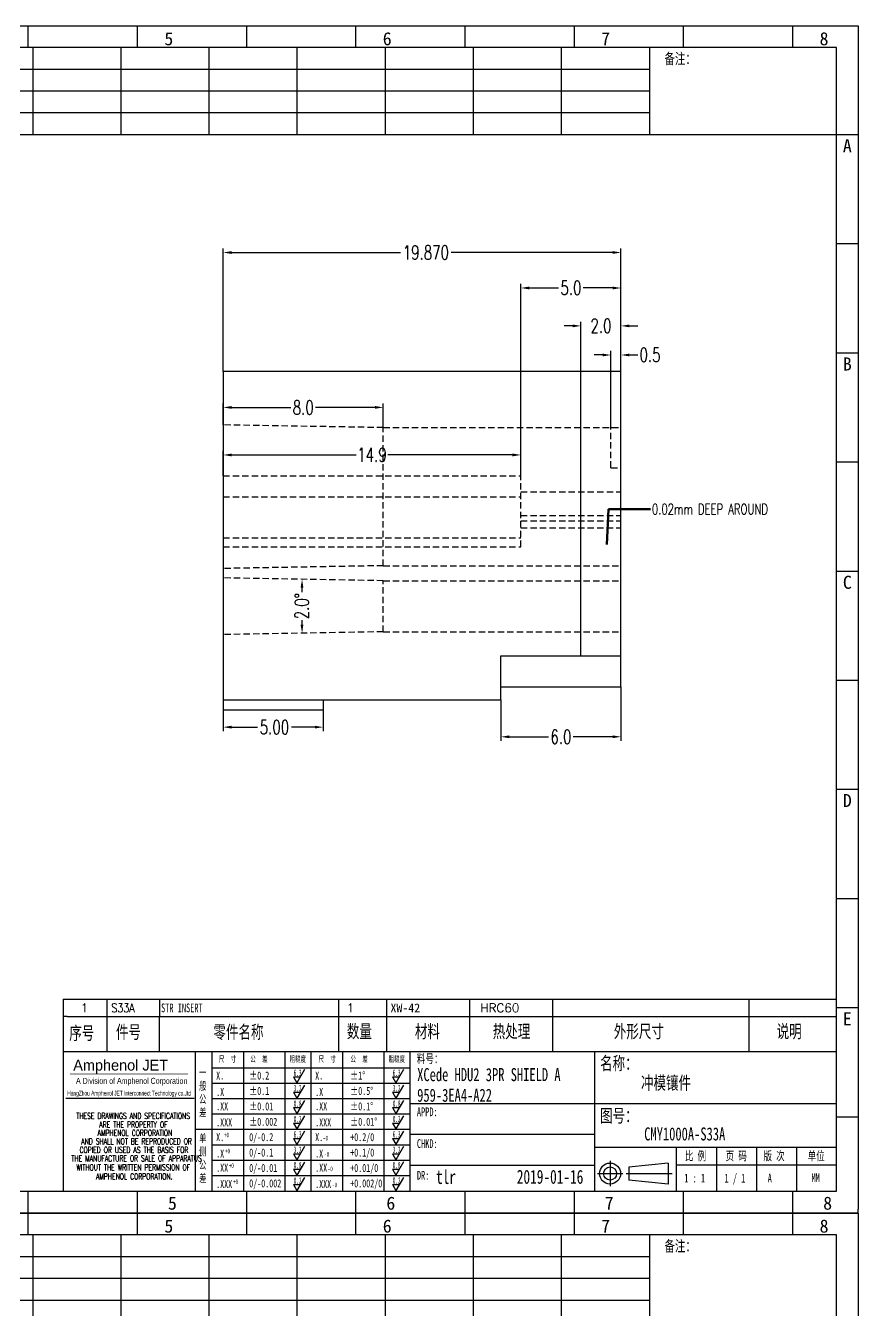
# Model space of a CAD drawing. Header units: millimetres. Extents: x -2852 to 5627, y -2271 to 1849.
# Drawn here: x -1174.2 to -1132.6, y -191.1 to -126.9 of the extents above; entities that cross this region are included whole.
import ezdxf
from ezdxf.enums import TextEntityAlignment as Align

# ---------------------------------------------------------------- set-up
doc = ezdxf.new("R2010")
doc.units = ezdxf.units.MM
doc.header["$PDSIZE"] = 3
doc.linetypes.add('DASHED2', pattern=[9.525, 6.35, -3.175])
for name, color, linetype in [('1', 7, 'Continuous'), ('11', 4, 'DASHED2'), ('41', 1, 'Continuous')]:
    doc.layers.add(name, color=color, linetype=linetype)
doc.styles.add('CH', font='仿宋_GB2312_0.ttf')
doc.styles.add('jet02', font='simplex.shx', dxfattribs={"width": 0.7})
doc.styles.add('SIMPLEX', font='SIMPLEX')
doc.styles.get("Standard").update_dxf_attribs({"font": '仿宋_GB2312_0.ttf', "width": 0.7})
doc.styles.add('TEXTSTYLE_1', font='TRIUMB.TTF')
doc.styles.add('TEXTSTYLE_2', font='TRIUM.TTF')
doc.styles.add('tk', font='', dxfattribs={"width": 0.7})
doc.styles.add('tk 2', font='仿宋_GB2312_0.ttf', dxfattribs={"width": 0.65})
doc.styles.add('tk 4', font='simplex.shx', dxfattribs={"width": 0.65, "bigfont": 'bigfont.shx'})
doc.styles.get('tk').set_extended_font_data('NSimSun')
doc.dimstyles.new('jet02', dxfattribs={"dimtxt": 3.5, "dimasz": 2.1, "dimexe": 1, "dimexo": 0, "dimgap": 0.5, "dimtad": 0, "dimtoh": 1, "dimdec": 3, "dimzin": 9, "dimdsep": 46, "dimtxsty": 'jet02', "dimcen": 0, "dimclrt": 256, "dimazin": 2, "dimtfac": 1, "dimtdec": 3, "dimtofl": 0, "dimtmove": 0, "dimatfit": 1, "dimfxl": 0, "dimarcsym": 0})

# ---------------------------------------------------------------- blocks, each defined once
blk = doc.blocks.new('*D120')
at = {"layer": '41', "ltscale": 0.05}
for p, q in [((-249.134, -2613.533), (-249.134, -2614.602)), ((-244.134, -2613.533), (-244.134, -2614.602)), ((-248.714, -2614.402), (-247.419, -2614.402)), ((-244.554, -2614.402), (-245.725, -2614.402))]:
    blk.add_line(p, q, dxfattribs=at)
for points in [[(-248.714, -2614.332), (-248.714, -2614.472), (-249.134, -2614.402)], [(-244.554, -2614.332), (-244.554, -2614.472), (-244.134, -2614.402)]]:
    blk.add_solid(points, dxfattribs=at)
at = {"layer": 'Defpoints', "color": 0, "ltscale": 0.05}
for p in [(-249.134, -2613.533), (-244.134, -2613.533), (-244.134, -2614.402)]:
    blk.add_point(p, dxfattribs=at)
at = {"layer": '41', "ltscale": 0.05, "insert": (-246.572, -2614.402), "char_height": 0.7, "attachment_point": 5, "style": 'jet02'}
blk.add_mtext('5.00', dxfattribs=at)
blk = doc.blocks.new('A3-N')
at = {"layer": '1', "color": 1}
for p, q in [((0, 0), (0, 296.73)), ((0, 296.73), (420, 296.73)), ((21.82, 291.27), (21.82, 296.73)), ((49.09, 291.27), (49.09, 296.73)), ((76.36, 291.27), (76.36, 296.73)), ((103.64, 291.27), (103.64, 296.73)), ((103.64, 291.27), (103.64, 296.73)), ((103.64, 291.27), (103.64, 296.73)), ((130.91, 291.27), (130.91, 296.73)), ((158.18, 291.27), (158.18, 296.73)), ((185.45, 291.27), (185.45, 296.73)), ((212.73, 291.27), (212.73, 296.73)), ((240, 291.27), (240, 296.73)), ((267.27, 291.27), (267.27, 296.73)), ((294.55, 291.27), (294.55, 296.73)), ((321.82, 291.27), (321.82, 296.73)), ((349.09, 291.27), (349.09, 296.73)), ((376.36, 291.27), (376.36, 296.73)), ((403.64, 291.27), (403.64, 296.73)), ((420, 296.73), (420, 1)), ((5.45, 269.45), (0, 269.45)), ((420, 269.45), (414.55, 269.45)), ((5.45, 242.18), (0, 242.18)), ((420, 242.18), (414.55, 242.18)), ((5.45, 214.91), (0, 214.91)), ((420, 214.91), (414.55, 214.91)), ((5.45, 187.64), (0, 187.64)), ((420, 187.64), (414.55, 187.64)), ((5.45, 160.36), (0, 160.36)), ((420, 160.36), (414.55, 160.36)), ((5.45, 133.09), (0, 133.09)), ((420, 133.09), (414.55, 133.09)), ((5.45, 105.82), (0, 105.82)), ((420, 105.82), (414.55, 105.82)), ((5.45, 78.55), (0, 78.55)), ((420, 78.55), (414.55, 78.55)), ((5.45, 51.27), (0, 51.27)), ((222.45, 49.09), (221.45, 49.09)), ((221.45, 49.09), (221.45, 40.36)), ((222.45, 49.09), (414.55, 49.09)), ((232.36, 49.09), (232.36, 40.36)), ((245.45, 49.09), (245.45, 40.36)), ((290.18, 49.09), (290.18, 40.36)), ((302.18, 49.09), (302.18, 40.36)), ((322.91, 49.09), (322.91, 40.36)), ((343.64, 49.09), (343.64, 40.36)), ((392.73, 40.36), (392.73, 49.09)), ((420, 51.27), (414.55, 51.27)), ((258.55, 40.36), (258.55, 5.44)), ((266.45, 40.36), (266.45, 5.44)), ((276.78, 40.36), (276.78, 5.45)), ((291.18, 40.36), (291.18, 5.45)), ((301.51, 40.37), (301.51, 5.46)), ((308.01, 40.36), (308.01, 5.45)), ((354.09, 40.36), (354.09, 5.45)), ((308.01, 32.39), (258.55, 32.39)), ((308.01, 28.54), (258.55, 28.54)), ((414.55, 27.27), (308.01, 27.27)), ((5.45, 24), (0, 24)), ((308.01, 24.69), (258.55, 24.69)), ((420, 24), (414.55, 24)), ((354.09, 19.63), (308.01, 19.63)), ((308.01, 16.99), (258.55, 16.99)), ((414.55, 16.36), (354.09, 16.36)), ((374.55, 16.36), (374.55, 5.45)), ((384.55, 16.36), (384.55, 5.45)), ((394.55, 16.36), (394.55, 5.45)), ((404.55, 16.36), (404.55, 5.45)), ((308.01, 13.14), (258.55, 13.14)), ((308.01, 11.99), (354.09, 11.99)), ((372.51, 12.49), (362.69, 11.5)), ((362.69, 11.5), (362.69, 8.23)), ((372.51, 12.49), (372.51, 7.25)), ((414.55, 12), (374.55, 12)), ((308.01, 9.29), (258.55, 9.29)), ((372.51, 7.25), (362.69, 8.23)), ((21.82, 0), (21.82, 5.45)), ((49.09, 0), (49.09, 5.45)), ((76.36, 0), (76.36, 5.45)), ((103.64, 0), (103.64, 5.45)), ((130.91, 0), (130.91, 5.45)), ((158.18, 0), (158.18, 5.45)), ((185.45, 0), (185.45, 5.45)), ((212.73, 0), (212.73, 5.45)), ((240, 0), (240, 5.45)), ((267.27, 0), (267.27, 5.45)), ((294.55, 0), (294.55, 5.45)), ((321.82, 0), (321.82, 5.45)), ((349.09, 0), (349.09, 5.45)), ((376.36, 0), (376.36, 5.45)), ((403.64, 0), (403.64, 5.45)), ((1, 0), (0, 0)), ((420, 0), (1, 0)), ((420, 0), (420, 1))]:
    blk.add_line(p, q, dxfattribs=at)
at = {"layer": '1'}
for p, q in [((414.55, 278.18), (414.55, 284.73)), ((221.45, 40.36), (221.45, 5.45)), ((221.45, 40.36), (414.55, 40.36)), ((221.45, 40.36), (414.55, 40.36)), ((254.41, 40.36), (254.41, 5.45)), ((283.28, 40.36), (283.28, 5.45)), ((308.01, 36.24), (258.55, 36.24)), ((222.08, 28.67), (254.12, 28.67)), ((308.01, 20.84), (254.41, 20.84))]:
    blk.add_line(p, q, dxfattribs=at)
at = {"layer": '1', "color": 1, "ltscale": 0.05}
for p, q in [((281.68, 35.84), (279.79, 32.56)), ((306.41, 35.84), (304.52, 32.56)), ((278.93, 34.04), (279.79, 32.56)), ((278.93, 34.04), (280.65, 34.04)), ((303.66, 34.05), (304.52, 32.56)), ((303.66, 34.05), (305.38, 34.05)), ((278.93, 30.19), (279.79, 28.71)), ((278.93, 30.19), (280.65, 30.19)), ((281.68, 31.99), (279.79, 28.71)), ((303.66, 30.2), (305.38, 30.2)), ((303.66, 30.2), (304.52, 28.71)), ((306.41, 31.99), (304.52, 28.71)), ((278.93, 26.34), (279.79, 24.86)), ((278.93, 26.34), (280.65, 26.34)), ((281.68, 28.14), (279.79, 24.86)), ((303.66, 26.35), (304.52, 24.86)), ((303.66, 26.35), (305.38, 26.35)), ((306.41, 28.14), (304.52, 24.86)), ((278.93, 22.49), (280.65, 22.49)), ((278.93, 22.49), (279.79, 21.01)), ((281.68, 24.29), (279.79, 21.01)), ((303.66, 22.5), (305.38, 22.5)), ((303.66, 22.5), (304.52, 21.01)), ((306.41, 24.29), (304.52, 21.01)), ((281.68, 20.45), (279.79, 17.17)), ((306.41, 20.46), (304.52, 17.18)), ((278.93, 18.66), (279.79, 17.17)), ((278.93, 18.66), (280.65, 18.66)), ((281.68, 16.6), (279.79, 13.32)), ((303.66, 18.66), (304.52, 17.18)), ((303.66, 18.66), (305.38, 18.66)), ((306.41, 16.61), (304.52, 13.33)), ((278.93, 14.81), (280.65, 14.81)), ((278.93, 14.81), (279.79, 13.32)), ((303.66, 14.81), (305.38, 14.81)), ((303.66, 14.81), (304.52, 13.33)), ((278.93, 10.96), (279.79, 9.47)), ((278.93, 10.96), (280.65, 10.96)), ((281.68, 12.75), (279.79, 9.47)), ((303.66, 10.96), (304.52, 9.48)), ((303.66, 10.96), (305.38, 10.96)), ((306.41, 12.76), (304.52, 9.48)), ((278.93, 7.11), (279.79, 5.62)), ((278.93, 7.11), (280.65, 7.11)), ((281.68, 8.9), (279.79, 5.62)), ((303.66, 7.11), (305.38, 7.11)), ((303.66, 7.11), (304.52, 5.63)), ((306.41, 8.91), (304.52, 5.63))]:
    blk.add_line(p, q, dxfattribs=at)
at = {"layer": '1', "color": 1, "ltscale": 0.1}
for p, q in [((358.01, 13.02), (358.01, 6.71)), ((354.86, 9.87), (361.17, 9.87)), ((362.03, 9.87), (373.54, 9.87))]:
    blk.add_line(p, q, dxfattribs=at)
at = {"layer": '1'}
blk.add_lwpolyline([(221.45, 5.45), (414.55, 5.45), (414.55, 291.27), (5.45, 291.27), (5.45, 5.45), (414.55, 5.45)], dxfattribs=at)
at = {"layer": '1', "color": 7, "linetype": 'Continuous', "const_width": 0.123}
blk.add_lwpolyline([(223.11, 34.74), (252.6, 34.76)], dxfattribs=at)
at = {"layer": '1', "color": 1}
for radius in [2.62, 1.64]:
    blk.add_circle((358.01, 9.87), radius, dxfattribs=at)
at = {"layer": '41'}
for p, q in [((27.27, 291.27), (27.27, 269.45)), ((60, 291.27), (60, 269.45)), ((81.82, 291.27), (81.82, 269.45)), ((103.82, 291.27), (103.82, 269.45)), ((125.82, 291.27), (125.82, 269.45)), ((147.82, 291.27), (147.82, 269.45)), ((169.82, 291.27), (169.82, 269.45)), ((191.82, 291.27), (191.82, 269.45)), ((213.82, 291.27), (213.82, 269.45)), ((235.82, 291.27), (235.82, 269.45)), ((257.82, 291.27), (257.82, 269.45)), ((279.82, 291.27), (279.82, 269.45)), ((301.82, 291.27), (301.82, 269.45)), ((323.82, 291.27), (323.82, 269.45)), ((345.82, 291.27), (345.82, 269.45)), ((367.82, 291.27), (367.82, 269.45)), ((367.82, 285.82), (5.45, 285.82)), ((367.82, 280.36), (5.45, 280.36)), ((367.82, 274.91), (5.45, 274.91)), ((414.55, 269.45), (5.45, 269.45))]:
    blk.add_line(p, q, dxfattribs=at)
at = {"layer": '1', "color": 1}
for s, p in [('1', (29.64, 295.11)), ('2', (84.18, 295.11)), ('3', (138.73, 295.11)), ('4', (193.27, 295.11)), ('5', (247.82, 295.11)), ('6', (302.36, 295.11)), ('7', (356.91, 295.11)), ('8', (411.45, 295.11)), ('1', (30.53, 4.11)), ('2', (85.08, 4.11)), ('3', (139.62, 4.11)), ('4', (194.17, 4.11)), ('5', (248.72, 4.11)), ('6', (303.26, 4.11)), ('7', (357.81, 4.11)), ('8', (412.35, 4.11))]:
    blk.add_text(s, height=3.27, dxfattribs=at).set_placement(p, align=Align.TOP_CENTER)
at = {"layer": '1', "style": 'tk', "width": 0.7}
for s, p in [('投单日期:', (16.36, 288.55)), ('工    序:', (70.91, 288.55)), ('备注：', (375.51, 288.55)), ('交    期:', (16.36, 283.09)), ('预估工时:', (70.91, 283.09)), ('加工代码:', (16.36, 277.64)), ('实际工时:', (70.91, 277.64)), ('数    量:', (16.36, 272.18)), ('工序交期:', (70.91, 272.18))]:
    blk.add_text(s, height=2.727, dxfattribs=at).set_placement(p, align=Align.MIDDLE)
at = {"layer": '1', "color": 1}
for s, p in [('A', (2.04, 268.36)), ('B', (2.04, 213.82)), ('C', (2.04, 159.27)), ('D', (2.04, 104.73)), ('E', (2.04, 50.18))]:
    blk.add_text(s, height=3.27, dxfattribs=at).set_placement(p, align=Align.TOP_LEFT)
for s, p in [('A', (418.37, 268.36)), ('B', (418.37, 213.82)), ('C', (418.37, 159.27)), ('D', (418.37, 104.73)), ('E', (418.37, 50.18))]:
    blk.add_text(s, height=3.27, dxfattribs=at).set_placement(p, align=Align.TOP_RIGHT)
at = {"layer": '1', "color": 1, "style": 'tk 2', "width": 0.7}
for s, height, p in [('序号', 3.273, (222.96, 43.34)), ('件号', 3.273, (234.62, 43.61)), ('零件名称', 3.273, (258.97, 43.61)), ('数量', 3.273, (292.3, 43.78)), ('材料', 3.273, (309.27, 43.78)), ('热处理', 3.273, (328.71, 43.78)), ('外形尺寸', 3.273, (358.94, 43.78)), ('说明', 3.273, (399.61, 43.78)), ('料号：', 2.182, (309.77, 37.46)), ('名称：', 3.273, (355.52, 35.79)), ('图号：', 3.273, (355.52, 22.7)), ('比 例', 2.182, (376.69, 13.18)), ('页 码', 2.182, (386.85, 13.18)), ('版 次', 2.182, (396.31, 13.18)), ('单位', 2.182, (407.35, 13.18))]:
    blk.add_text(s, height=height, dxfattribs=at).set_placement(p)
at = {"layer": '1', "color": 7, "linetype": 'Continuous', "style": 'TEXTSTYLE_1'}
blk.add_text('Amphenol JET', height=2.7, dxfattribs=at).set_placement((223.96, 35.61))
at = {"layer": '1', "color": 1, "style": 'tk 2', "width": 0.7}
for s, p in [('X.', (259.64, 34.37)), ('%%P0.2', (267.9, 34.37)), ('X.', (284.37, 34.37)), ('%%P1%%D', (293.12, 34.37)), ('.X', (259.64, 30.28)), ('%%P0.1', (267.9, 30.52)), ('.X', (284.37, 30.28)), ('%%P0.5%%D', (293.12, 30.52)), ('.XX', (259.64, 26.71)), ('%%P0.01', (267.9, 26.67)), ('.XX', (284.37, 26.71)), ('%%P0.1%%D', (293.12, 26.67)), ('.XXX', (259.64, 22.68)), ('%%P0.002', (267.9, 22.82)), ('.XXX', (284.37, 22.68)), ('%%P0.01%%D', (293.12, 22.82)), ('X.', (259.64, 18.97)), ('0/-0.2', (267.9, 18.97)), ('X.', (284.37, 18.97)), ('+0.2/0', (293.12, 18.97)), ('0/-0.1', (267.9, 15.12)), ('+0.1/0', (293.12, 15.12)), ('.X', (259.64, 14.88)), ('.X', (284.37, 14.88)), ('.XX', (259.64, 11.31)), ('0/-0.01', (267.9, 11.27)), ('.XX', (284.37, 11.31)), ('+0.01/0', (293.12, 11.27)), ('.XXX', (259.64, 7.28)), ('0/-0.002', (267.9, 7.42)), ('.XXX', (284.37, 7.28)), ('+0.002/0', (293.12, 7.42))]:
    blk.add_text(s, height=2, dxfattribs=at).set_placement(p, align=Align.MIDDLE_LEFT)
at = {"layer": '1', "color": 1, "ltscale": 0.05, "style": 'tk 2', "width": 0.5}
for s, p in [('6.3', (279.01, 34.26)), ('6.3', (303.74, 34.27)), ('3.2', (279.01, 30.41)), ('3.2', (303.74, 30.42)), ('0.8', (279.01, 26.56)), ('0.8', (303.74, 26.57)), ('0.2', (279.01, 22.71)), ('0.2', (303.74, 22.72)), ('6.3', (279.01, 18.87)), ('6.3', (303.74, 18.88)), ('3.2', (279.01, 15.02)), ('3.2', (303.74, 15.03)), ('0.8', (279.01, 11.17)), ('0.8', (303.74, 11.18)), ('0.2', (279.01, 7.32)), ('0.2', (303.74, 7.33))]:
    blk.add_text(s, height=1.6, dxfattribs=at).set_placement(p)
at = {"layer": '1', "color": 7, "linetype": 'Continuous'}
for s, height, style, width, p in [('A Division of Amphenol Corporation', 1.5, 'TEXTSTYLE_2', 0.7, (224.64, 32.29)), ('HangZhou Amphenol JET Interconnect Technology co.,ltd ', 1.2, 'TEXTSTYLE_2', 0.6, (222.47, 29.36)), ('THESE DRAWINGS AND SPECIFICATIONS', 1.5, 'tk 4', 0.6, (224.73, 23.52)), ('ARE THE PROPERTY OF', 1.5, 'tk 4', 0.6, (230.45, 21.35)), ('AMPHENOL CORPORATION', 1.5, 'tk 4', 0.6, (230.04, 19.27)), ('COPIED OR USED AS THE BASIS FOR', 1.5, 'tk 4', 0.6, (225.54, 15.02)), ('AND SHALL NOT BE REPRODUCED OR', 1.5, 'tk 4', 0.6, (225.95, 17.17)), ('THE MANUFACTURE OR SALE OF APPARATUS', 1.5, 'tk 4', 0.6, (223.5, 12.92)), ('WITHOUT THE WRITTEN PERMISSION OF', 1.5, 'tk 4', 0.6, (224.73, 10.67)), ('AMPHENOL CORPORATION.', 1.5, 'tk 4', 0.6, (229.63, 8.4))]:
    blk.add_text(s, height=height, dxfattribs=dict(at, style=style, width=width)).set_placement(p)
at = {"layer": '1', "style": 'tk 2', "width": 0.7}
for s, p in [('APPD:', (309.77, 24.21)), ('CHKD:', (309.77, 16.27)), ('DR:', (309.77, 8.35))]:
    blk.add_text(s, height=2.182, dxfattribs=at).set_placement(p)
at = {"layer": '1', "color": 7, "style": 'tk 2', "width": 0.7}
blk.add_text('MM', height=2.182, dxfattribs=at).set_placement((408.31, 7.75))
at = {"layer": '1', "color": 1, "ltscale": 0.05, "char_height": 1.5, "width": 6.3627, "attachment_point": 1, "style": 'tk 2'}
for s, insert in [('尺  寸', (260.31, 39.25)), ('公  差', (268.17, 39.25)), ('粗糙度', (277.98, 39.25)), ('尺  寸', (285.2, 39.25)), ('公  差', (293.18, 39.25)), ('粗糙度', (302.71, 39.26))]:
    blk.add_mtext(s, dxfattribs=dict(at, insert=insert))
at = {"layer": '1', "ltscale": 0.05, "char_height": 2, "width": 2.5195, "attachment_point": 1, "style": 'tk 2'}
for s, insert in [('一般公差', (255.39, 36.11)), ('单侧公差', (255.39, 19.71))]:
    blk.add_mtext(s, dxfattribs=dict(at, insert=insert))
at = {"layer": '1', "color": 1, "ltscale": 0.05, "char_height": 1.2, "width": 5.1396, "attachment_point": 1, "line_spacing_factor": 0.8, "style": 'tk 2'}
for s, insert in [('+0', (261.58, 20.13)), ('-0', (286.31, 19.33)), ('+0', (261.88, 16.09)), ('-0', (286.61, 15.29)), ('+0', (262.79, 12.45)), ('-0', (287.51, 11.65)), ('+0', (263.87, 8.44)), ('-0', (288.59, 7.64))]:
    blk.add_mtext(s, dxfattribs=dict(at, insert=insert))
at = {"layer": '1', "style": 'tk 2', "width": 0.7}
for tag, p in [('PATR-NO1', (309.84, 32.96)), ('TITLE', (365.74, 30.9)), ('PATR-NO2', (309.84, 27.81)), ('DWG-NO:', (366.54, 18.14))]:
    blk.add_attdef(tag, p, '', height=3.27, dxfattribs=at)
at = {"layer": '1', "color": 1, "style": 'tk 2', "width": 0.7}
for tag, p in [('DRAW', (314.55, 7.27)), ('DATE', (334.72, 7.32))]:
    blk.add_attdef(tag, p, '', height=3.49, dxfattribs=at)
at = {"layer": '1', "style": 'tk 2', "width": 0.7}
for tag, p in [('SCALE', (376.55, 8.73)), ('SHEET', (386.6, 8.72)), ('REV', (397.38, 8.73))]:
    blk.add_attdef(tag, text='', height=2.18, dxfattribs=at).set_placement(p, align=Align.MIDDLE_LEFT)
blk = doc.blocks.new('FB3')
at = {"layer": '1', "color": 1}
for p, q in [((0, 4.36), (193.09, 4.36)), ((0, 4.36), (0, 0)), ((10.91, 4.36), (10.91, 0)), ((24, 4.36), (24, 0)), ((68.73, 4.36), (68.73, 0)), ((80.73, 4.36), (80.73, 0)), ((101.45, 4.36), (101.45, 0)), ((122.18, 4.36), (122.18, 0)), ((171.27, 0), (171.27, 4.36))]:
    blk.add_line(p, q, dxfattribs=at)
at = {"layer": '1'}
for tag, style, p in [('ITEM', 'SIMPLEX', (4.36, 2.18)), ('PARTNO', 'SIMPLEX', (12, 2.18)), ('QTY', 'SIMPLEX', (74.18, 2.18)), ('MATL', 'CH', (81.72, 2.18)), ('FINISH', 'SIMPLEX', (104.17, 2.18)), ('SPEC', 'SIMPLEX', (130.91, 2.18)), ('REMARK', 'SIMPLEX', (174.06, 2.18))]:
    blk.add_attdef(tag, text='', height=2.18, dxfattribs=dict(at, style=style)).set_placement(p, align=Align.MIDDLE_LEFT)
at = {"layer": '1', "style": 'tk', "width": 0.7}
blk.add_attdef('DIE', text='', height=2.18, dxfattribs=at).set_placement((24.43, 2.18), align=Align.MIDDLE_LEFT)
blk = doc.blocks.new('*D2020')
at = {"layer": '41', "ltscale": 0.05}
for p, q in [((-249.134, -2596.633), (-249.134, -2590.479)), ((-248.714, -2590.679), (-240.277, -2590.679)), ((-229.684, -2590.679), (-237.743, -2590.679)), ((-229.264, -2596.633), (-229.264, -2590.479))]:
    blk.add_line(p, q, dxfattribs=at)
for points in [[(-248.714, -2590.609), (-248.714, -2590.749), (-249.134, -2590.679)], [(-229.684, -2590.609), (-229.684, -2590.749), (-229.264, -2590.679)]]:
    blk.add_solid(points, dxfattribs=at)
at = {"layer": 'Defpoints', "color": 0, "ltscale": 0.05}
for p in [(-249.134, -2590.679), (-249.134, -2596.633), (-229.264, -2596.633)]:
    blk.add_point(p, dxfattribs=at)
at = {"layer": '41', "ltscale": 0.05, "insert": (-239.01, -2590.679), "char_height": 0.7, "attachment_point": 5, "style": 'jet02'}
blk.add_mtext('19.870', dxfattribs=at)
blk = doc.blocks.new('*D2021')
at = {"layer": '41', "ltscale": 0.05}
for p, q in [((-231.684, -2594.346), (-232.104, -2594.346)), ((-231.264, -2596.633), (-231.264, -2594.146)), ((-229.264, -2596.633), (-229.264, -2594.146)), ((-228.844, -2594.346), (-228.424, -2594.346))]:
    blk.add_line(p, q, dxfattribs=at)
for points in [[(-231.684, -2594.276), (-231.684, -2594.416), (-231.264, -2594.346)], [(-228.844, -2594.276), (-228.844, -2594.416), (-229.264, -2594.346)]]:
    blk.add_solid(points, dxfattribs=at)
at = {"layer": 'Defpoints', "color": 0, "ltscale": 0.05}
for p in [(-229.264, -2594.346), (-231.264, -2596.633), (-229.264, -2596.633)]:
    blk.add_point(p, dxfattribs=at)
at = {"layer": '41', "ltscale": 0.05, "insert": (-230.264, -2594.346), "char_height": 0.7, "attachment_point": 5, "style": 'jet02'}
blk.add_mtext('2.0', dxfattribs=at)
blk = doc.blocks.new('*D2022')
at = {"layer": '41', "ltscale": 0.05}
for p, q in [((-230.184, -2595.801), (-230.604, -2595.801)), ((-229.764, -2599.433), (-229.764, -2595.601)), ((-229.264, -2596.633), (-229.264, -2595.601)), ((-228.844, -2595.801), (-228.424, -2595.801))]:
    blk.add_line(p, q, dxfattribs=at)
for points in [[(-230.184, -2595.731), (-230.184, -2595.871), (-229.764, -2595.801)], [(-228.844, -2595.731), (-228.844, -2595.871), (-229.264, -2595.801)]]:
    blk.add_solid(points, dxfattribs=at)
at = {"layer": 'Defpoints', "color": 0, "ltscale": 0.05}
for p in [(-229.264, -2595.801), (-229.264, -2596.633), (-229.764, -2599.433)]:
    blk.add_point(p, dxfattribs=at)
at = {"layer": '41', "ltscale": 0.05, "insert": (-227.811, -2595.801), "char_height": 0.7, "attachment_point": 5, "style": 'jet02'}
blk.add_mtext('0.5', dxfattribs=at)
blk = doc.blocks.new('*D2023')
at = {"layer": '41', "ltscale": 0.05}
for p, q in [((-234.264, -2601.833), (-234.264, -2592.252)), ((-233.844, -2592.452), (-232.377, -2592.452)), ((-229.684, -2592.452), (-231.151, -2592.452)), ((-229.264, -2596.633), (-229.264, -2592.252))]:
    blk.add_line(p, q, dxfattribs=at)
for points in [[(-233.844, -2592.382), (-233.844, -2592.522), (-234.264, -2592.452)], [(-229.684, -2592.382), (-229.684, -2592.522), (-229.264, -2592.452)]]:
    blk.add_solid(points, dxfattribs=at)
at = {"layer": 'Defpoints', "color": 0, "ltscale": 0.05}
for p in [(-229.264, -2592.452), (-229.264, -2596.633), (-234.264, -2601.833)]:
    blk.add_point(p, dxfattribs=at)
at = {"layer": '41', "ltscale": 0.05, "insert": (-231.764, -2592.452), "char_height": 0.7, "attachment_point": 5, "style": 'jet02'}
blk.add_mtext('5.0', dxfattribs=at)
blk = doc.blocks.new('*D2024')
at = {"layer": '41', "ltscale": 0.05}
for p, q in [((-249.134, -2599.294), (-249.134, -2598.221)), ((-248.714, -2598.421), (-245.747, -2598.421)), ((-241.554, -2598.421), (-244.521, -2598.421)), ((-241.134, -2599.433), (-241.134, -2598.221))]:
    blk.add_line(p, q, dxfattribs=at)
for points in [[(-248.714, -2598.351), (-248.714, -2598.491), (-249.134, -2598.421)], [(-241.554, -2598.351), (-241.554, -2598.491), (-241.134, -2598.421)]]:
    blk.add_solid(points, dxfattribs=at)
at = {"layer": 'Defpoints', "color": 0, "ltscale": 0.05}
for p in [(-249.134, -2598.421), (-249.134, -2599.294), (-241.134, -2599.433)]:
    blk.add_point(p, dxfattribs=at)
at = {"layer": '41', "ltscale": 0.05, "insert": (-245.134, -2598.421), "char_height": 0.7, "attachment_point": 5, "style": 'jet02'}
blk.add_mtext('8.0', dxfattribs=at)
blk = doc.blocks.new('*D2025')
at = {"layer": '41', "ltscale": 0.05}
for start, end in [(179.31206, 179.48361), (180.51639, 180.68794)]:
    blk.add_arc((-168.089, -2608.358), 77.114, start, end, dxfattribs=at)
for points in [[(-245.267, -2607.431), (-245.127, -2607.434), (-245.191, -2607.013)], [(-245.127, -2609.283), (-245.267, -2609.285), (-245.191, -2609.704)]]:
    blk.add_solid(points, dxfattribs=at)
at = {"layer": 'Defpoints', "color": 0, "ltscale": 0.05}
for p in [(-249.134, -2606.944), (-241.134, -2607.083), (-245.202, -2607.91), (-249.134, -2609.773), (-241.134, -2609.633)]:
    blk.add_point(p, dxfattribs=at)
at = {"layer": '41', "ltscale": 0.05, "insert": (-245.203, -2608.358), "char_height": 0.7, "attachment_point": 5, "rotation": 90, "style": 'jet02'}
blk.add_mtext('2.0°', dxfattribs=at)
blk = doc.blocks.new('*D2026')
at = {"layer": '41', "ltscale": 0.05}
for p, q in [((-229.264, -2612.383), (-229.264, -2615.084)), ((-235.264, -2613.033), (-235.264, -2615.084)), ((-234.844, -2614.884), (-232.877, -2614.884)), ((-229.684, -2614.884), (-231.651, -2614.884))]:
    blk.add_line(p, q, dxfattribs=at)
for points in [[(-234.844, -2614.814), (-234.844, -2614.954), (-235.264, -2614.884)], [(-229.684, -2614.814), (-229.684, -2614.954), (-229.264, -2614.884)]]:
    blk.add_solid(points, dxfattribs=at)
at = {"layer": 'Defpoints', "color": 0, "ltscale": 0.05}
for p in [(-229.264, -2612.383), (-235.264, -2613.033), (-229.264, -2614.884)]:
    blk.add_point(p, dxfattribs=at)
at = {"layer": '41', "ltscale": 0.05, "insert": (-232.264, -2614.884), "char_height": 0.7, "attachment_point": 5, "style": 'jet02'}
blk.add_mtext('6.0', dxfattribs=at)
blk = doc.blocks.new('*D2028')
at = {"layer": '41', "ltscale": 0.05}
for p, q in [((-249.134, -2601.833), (-249.134, -2600.597)), ((-248.714, -2600.797), (-242.487, -2600.797)), ((-234.684, -2600.797), (-240.911, -2600.797)), ((-234.264, -2601.833), (-234.264, -2600.597))]:
    blk.add_line(p, q, dxfattribs=at)
for points in [[(-248.714, -2600.727), (-248.714, -2600.867), (-249.134, -2600.797)], [(-234.684, -2600.727), (-234.684, -2600.867), (-234.264, -2600.797)]]:
    blk.add_solid(points, dxfattribs=at)
at = {"layer": 'Defpoints', "color": 0, "ltscale": 0.05}
for p in [(-249.134, -2600.797), (-249.134, -2601.833), (-234.264, -2601.833)]:
    blk.add_point(p, dxfattribs=at)
at = {"layer": '41', "ltscale": 0.05, "insert": (-241.699, -2600.797), "char_height": 0.7, "attachment_point": 5, "style": 'jet02'}
blk.add_mtext('14.9', dxfattribs=at)

msp = doc.modelspace()

# ---------------------------------------------------------------- linework, layer by layer
at = {"layer": '1', "ltscale": 0.05}
for p, q in [((-1144.4716, -144.2036), (-1164.3416, -144.2036)), ((-1164.3416, -144.2036), (-1164.3416, -161.1036)), ((-1144.4716, -159.9536), (-1144.4716, -144.2036)), ((-1150.4716, -158.4036), (-1144.4716, -158.4036)), ((-1150.4716, -160.6036), (-1150.4716, -158.4036)), ((-1150.4716, -159.9536), (-1144.4716, -159.9536)), ((-1164.3416, -160.6036), (-1150.4716, -160.6036)), ((-1164.3416, -161.1036), (-1159.3416, -161.1036)), ((-1159.3416, -160.6036), (-1159.3416, -161.1036))]:
    msp.add_line(p, q, dxfattribs=at)
at = {"layer": '1', "color": 3, "ltscale": 0.05}
msp.add_line((-1146.4716, -158.4036), (-1146.4716, -144.2036), dxfattribs=at)
at = {"layer": '11', "ltscale": 0.05}
for p, q in [((-1156.3416, -147.0036), (-1164.3416, -146.8639)), ((-1156.3416, -147.0036), (-1144.4716, -147.0036)), ((-1156.3416, -153.9036), (-1156.3416, -147.0036)), ((-1144.9716, -147.0036), (-1144.4716, -147.0036)), ((-1144.9716, -149.0036), (-1144.9716, -147.0036)), ((-1164.3416, -149.4036), (-1149.4716, -149.4036)), ((-1149.4716, -152.9536), (-1149.4716, -149.4036)), ((-1144.9716, -149.0036), (-1144.4716, -149.0036)), ((-1149.4716, -150.2036), (-1144.4716, -150.2036)), ((-1164.3416, -150.4536), (-1149.4716, -150.4536)), ((-1149.4716, -151.3986), (-1144.4716, -151.3986)), ((-1149.4716, -151.6536), (-1144.4716, -151.6536)), ((-1149.4716, -152.0086), (-1144.4716, -152.0086)), ((-1164.3416, -152.5036), (-1149.4716, -152.5036)), ((-1164.3416, -152.9536), (-1149.4716, -152.9536)), ((-1156.3416, -153.9036), (-1164.3416, -154.0432)), ((-1156.3416, -153.9036), (-1144.4716, -153.9036)), ((-1156.3416, -154.6536), (-1164.3416, -154.5139)), ((-1156.3416, -154.6536), (-1144.4716, -154.6536)), ((-1156.3416, -157.2036), (-1156.3416, -154.6536)), ((-1156.3416, -157.2036), (-1164.3416, -157.3432)), ((-1156.3416, -157.2036), (-1144.4716, -157.2036))]:
    msp.add_line(p, q, dxfattribs=at)

# ---------------------------------------------------------------- block references
at = {"layer": '1', "ltscale": 0.05, "xscale": 0.2000000000000455, "yscale": 0.2000000000000455, "zscale": 0.2000000000000455}
for p, values in [((-1216.6196, -186.2581), {'DWG-NO:': 'CMY1000A-S33A', 'TITLE': '冲模镶件', 'REV': 'A', 'SHEET': '1 / 1', 'DRAW': 'tlr', 'DATE': '2019-01-16', 'PATR-NO1': 'XCede HDU2 3PR SHIELD A', 'PATR-NO2': '959-3EA4-A22', 'SCALE': '1 : 1'}), ((-1216.6196, -245.6035), {'DWG-NO:': 'CMY1000A-D33A', 'TITLE': '冲模镶件', 'REV': 'A', 'SHEET': '1 / 1', 'DRAW': 'tlr', 'DATE': '2019-01-16', 'PATR-NO1': 'XCede HDU2 3PR SHIELD A', 'PATR-NO2': '959-3EA4-A22', 'SCALE': '1 : 1'})]:
    msp.add_blockref('A3-N', p, dxfattribs=at).add_auto_attribs(values)
at = {"layer": '1', "ltscale": 0.05}
ref = msp.add_blockref('FB3', (-1172.3287, -176.4399), dxfattribs=dict(at, xscale=0.2000000000000455, yscale=0.2000000000000455, zscale=0.2000000000000455))
ref.add_attrib('PARTNO', 'S33A', dxfattribs={"height": 0.43636, "style": 'SIMPLEX', "width": 0.8}).set_placement((-1169.9287, -176.0035), align=Align.MIDDLE_LEFT)
ref.add_attrib('ITEM', '1', dxfattribs={"height": 0.4364, "style": 'SIMPLEX'}).set_placement((-1171.4559, -176.0035), align=Align.MIDDLE_LEFT)
ref.add_attrib('DIE', 'STR INSERT', dxfattribs={"height": 0.43636, "style": 'tk', "width": 0.7}).set_placement((-1167.4426, -176.0035), align=Align.MIDDLE_LEFT)
ref.add_attrib('QTY', '1', dxfattribs={"height": 0.4364, "style": 'SIMPLEX'}).set_placement((-1158.1687, -176.0035), align=Align.MIDDLE_LEFT)
ref.add_attrib('MATL', 'XW-42', dxfattribs={"height": 0.43636, "style": 'CH'}).set_placement((-1155.9855, -176.0035), align=Align.MIDDLE_LEFT)
ref.add_attrib('FINISH', 'HRC60', dxfattribs={"height": 0.43636, "style": 'SIMPLEX'}).set_placement((-1151.4941, -176.0035), align=Align.MIDDLE_LEFT)

# ---------------------------------------------------------------- texts
at = {"layer": '41', "ltscale": 0.05, "insert": (-1142.9255, -151.0809), "char_height": 0.525, "attachment_point": 4, "style": 'jet02'}
msp.add_mtext('0.02mm DEEP AROUND', dxfattribs=at)

# ---------------------------------------------------------------- dimensions: what is measured, and where the dimension line sits
at = {"layer": '41', "ltscale": 0.05}
for base, p1, p2, override, picture, middle in [((-1164.3416, -138.2495), (-1144.4716, -144.2036), (-1164.3416, -144.2036), {"dimscale": 0.2, "dimtoh": 0, "dimzin": 1, "dimclrd": 256, "dimclre": 256, "dimadec": 3, "dimazin": 0, "dimatfit": 3, "dimlwd": 65535, "dimlwe": 65535}, '*D2020', (-1154.2177, -138.2495)), ((-1159.3416, -161.9717), (-1164.3416, -161.1036), (-1159.3416, -161.1036), {"dimscale": 0.2, "dimtoh": 0, "dimdec": 2, "dimzin": 1, "dimclrd": 256, "dimclre": 256, "dimazin": 0, "dimatfit": 3, "dimlwd": 65535, "dimlwe": 65535}, '*D120', (-1161.7797, -161.9717))]:
    dim = msp.add_linear_dim(base=base, p1=p1, p2=p2, dimstyle='jet02', override=override, dxfattribs=at)
    dim.commit()
    dim.dimension.update_dxf_attribs({"geometry": picture, "text_midpoint": middle, "dimtype": 128, "insert": (-915.2077, 2452.4298)})
for base, p1, p2, picture, middle in [((-1144.4716, -140.0226), (-1149.4716, -149.4036), (-1144.4716, -144.2036), '*D2023', (-1146.9716, -140.0226)), ((-1144.4716, -141.9164), (-1146.4716, -144.2036), (-1144.4716, -144.2036), '*D2021', (-1145.4716, -141.9164)), ((-1144.4716, -143.3709), (-1144.9716, -147.0036), (-1144.4716, -144.2036), '*D2022', (-1143.0182, -143.3709)), ((-1164.3416, -145.9913), (-1156.3416, -147.0036), (-1164.3416, -146.8639), '*D2024', (-1160.3416, -145.9913)), ((-1164.3416, -148.3669), (-1149.4716, -149.4036), (-1164.3416, -149.4036), '*D2028', (-1156.9066, -148.3669)), ((-1144.4716, -162.4544), (-1150.4716, -160.6036), (-1144.4716, -159.9536), '*D2026', (-1147.4716, -162.4544))]:
    dim = msp.add_linear_dim(base=base, p1=p1, p2=p2, dimstyle='jet02', override={"dimscale": 0.2, "dimtoh": 0, "dimdec": 1, "dimzin": 1, "dimclrd": 256, "dimclre": 256, "dimadec": 1, "dimazin": 0, "dimatfit": 3, "dimlwd": 65535, "dimlwe": 65535}, dxfattribs=at)
    dim.commit()
    dim.dimension.update_dxf_attribs({"geometry": picture, "text_midpoint": middle, "insert": (-915.2077, 2452.4298)})
dim = msp.add_angular_dim_2l(base=(-1160.4093, -155.4799), line1=((-1156.3416, -157.2036), (-1164.3416, -157.3432)), line2=((-1156.3416, -154.6536), (-1164.3416, -154.5139)), dimstyle='jet02', override={"dimscale": 0.2, "dimtoh": 0, "dimdec": 1, "dimzin": 1, "dimclrd": 256, "dimclre": 256, "dimadec": 1, "dimazin": 0, "dimatfit": 3, "dimlwd": 65535, "dimlwe": 65535}, dxfattribs=at)
dim.commit()
dim.dimension.update_dxf_attribs({"geometry": '*D2025', "text_midpoint": (-1160.4106, -155.9286), "insert": (-915.2077, 2452.4298)})

# ---------------------------------------------------------------- leaders
at = {"layer": '41', "ltscale": 0.05, "annotation_type": 0, "has_hookline": 1, "hookline_direction": 0, "text_width": 6.4925}
msp.add_leader([(-1145.1732, -152.8463), (-1145.1005, -151.0809), (-1143.0005, -151.0809)], dimstyle='jet02', override={"dimscale": 0.15, "dimtoh": 0, "dimzin": 1, "dimclrd": 256, "dimclre": 256, "dimadec": 3, "dimazin": 0, "dimtdec": 1, "dimatfit": 3, "dimlwd": 65535, "dimlwe": 65535}, dxfattribs=at)

doc.saveas('drawing.dxf')
